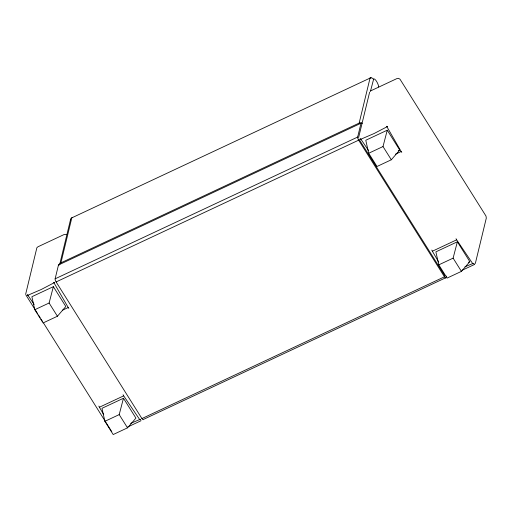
<?xml version="1.0" encoding="UTF-8"?>
<svg xmlns="http://www.w3.org/2000/svg" width="512" height="512" viewBox="0 0 512 512"><rect width="100%" height="100%" fill="white"/><g stroke="black" fill="none" stroke-linecap="round" stroke-linejoin="round"><path stroke-width="0.77" d="M358.598 137.626L369.645 92.083M361.011 123.226L357.664 137.056A2.496 0.787 64.9 0 0 358.637 140.173L444.461 276.8A2.496 0.787 64.9 0 0 445.984 277.651L143.45 419.411A2.496 0.787 64.9 0 1 141.926 418.56L56.109 281.933A2.496 0.787 64.9 0 1 55.136 278.816L58.483 264.986L361.011 123.226A2.496 0.787 64.9 0 1 362.202 123.597M59.763 264.122L70.637 219.181M371.123 77.664A7.955 2.502 64.9 0 0 370.042 78.099L359.155 123.085L60.922 262.835L71.808 217.85A7.955 2.502 64.9 0 1 72.256 217.427M370.387 91.578L373.683 78.931A5.472 1.722 64.9 0 1 376.576 81.408A5.472 1.722 64.9 0 1 378.726 86.963M57.421 316.237L49.107 303.008L53.357 286.656L31.878 296.723L34.784 309.715L43.098 322.95L57.421 316.237L65.824 306.502L53.357 286.656M127.52 427.84L119.206 414.605L123.462 398.253L101.978 408.32L104.89 421.318L113.197 434.547L127.52 427.84L135.93 418.106L123.462 398.253M391.322 159.776L383.008 146.547L387.258 130.195L365.779 140.256L368.685 153.254L376.998 166.49L391.322 159.776L399.725 150.042L387.258 130.195M461.421 271.379L453.114 258.144L457.363 241.792L435.878 251.859L438.79 264.858L447.104 278.086L461.421 271.379L469.83 261.645L457.363 241.792M474.31 264.544L475.418 263.104L486.304 218.112L485.99 216.051L400 79.2L398.49 78.336L397.03 78.534L370.899 90.771M27.891 295.155L27.245 295.341A0.64 0.57 13.6 0 1 27.443 294.675L27.872 295.251L41.178 289.523L54.477 282.579A0.64 0.57 13.6 0 0 53.722 282.362L68.205 307.526A2.502 0.755 66.7 0 0 68.826 308.384M401.792 152.365A2.502 0.755 66.7 0 1 401.165 151.507L386.682 126.342A0.64 0.57 13.6 0 1 387.437 126.56L374.144 133.504L360.838 139.232L360.403 138.656A0.64 0.57 13.6 0 0 360.205 139.322L360.858 139.136L368.486 150.445M123.066 394.726A2.502 0.813 63 0 0 123.686 395.853L139.706 419.59L140.378 419.341A0.64 0.57 13.6 0 1 140.179 420L139.731 419.507L130.605 423.43M472.672 263.578L473.146 263.981A0.64 0.57 13.6 0 0 473.344 263.322L472.666 263.571L456.646 239.834A2.502 0.813 63 0 1 456.026 238.707M370.042 78.099L71.808 217.85A2.496 2.304 27.3 0 0 70.618 220.384M55.136 278.816L357.664 137.056M56.109 281.933L358.637 140.173M34.784 309.715L49.107 303.008M368.685 153.254L383.008 146.547M398.298 150.714L399.725 150.042M62.49 310.202L68.205 307.526M395.45 154.182L401.165 151.507M98.848 406.067A2.502 0.755 66.7 0 0 99.405 407.232L123.686 395.853M431.814 250.048A2.502 0.755 66.7 0 0 432.365 251.213L456.646 239.834M104.89 421.318L119.206 414.605M438.79 264.858L453.114 258.144M468.397 262.317L469.83 261.645M141.926 418.56L444.461 276.8M127.68 426.989L141.101 420.704M462.054 270.304L474.061 264.685M464.96 266.81L472.736 263.546M66.368 234.662L64.064 234.554L37.939 246.79L36.883 247.712L25.619 294.368M34.202 304.506L27.866 295.251M358.912 139.04L444.736 275.667M25.952 295.059L37.587 313.587M38.438 314.944L40.141 317.651M40.992 319.008L42.694 321.715M43.546 323.072L111.77 431.686M432.365 251.213L438.675 262.035M99.405 407.232L103.744 414.675M370.042 78.099A2.496 2.304 27.3 0 1 373.382 79.206M359.162 123.098A2.483 2.195 13.6 0 1 361.632 123.194M59.699 264.403A2.483 2.195 13.6 0 1 60.928 262.842M58.483 264.986A2.496 0.787 64.9 0 1 59.341 264.992M446.701 276.326A0.64 0.57 13.6 0 1 446.112 276.077"/></g></svg>
